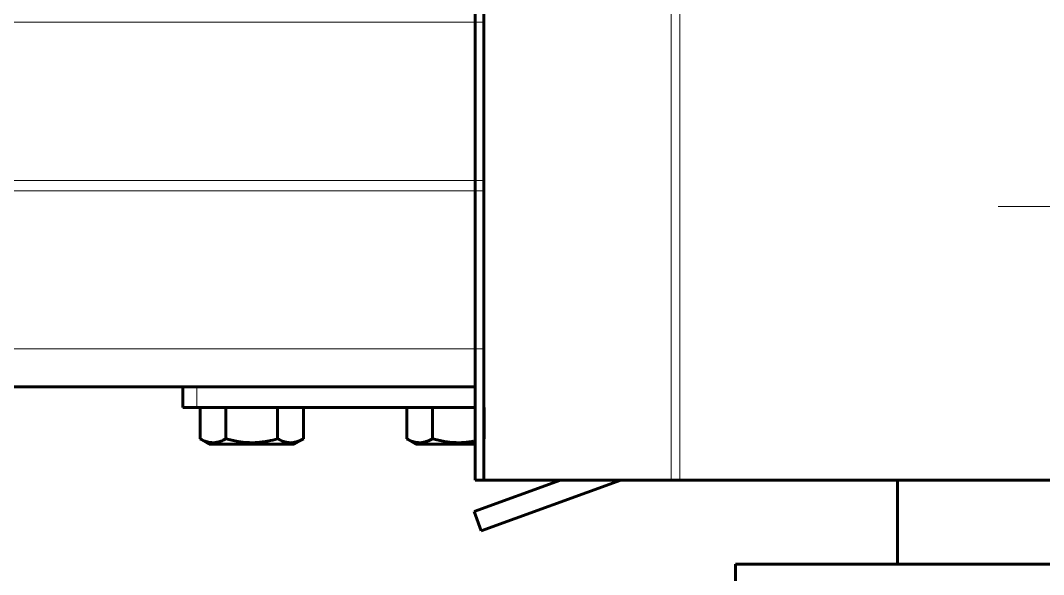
# Model space of a CAD drawing. Header units: millimetres. Extents: x 0 to 594, y 0 to 420.
# Drawn here: x 467.28 to 482.14, y 297.17 to 305.22 of the extents above; entities that cross this region are included whole.
import ezdxf

# ---------------------------------------------------------------- set-up
doc = ezdxf.new("R2010")
doc.units = ezdxf.units.MM
for name, pattern in [('K5LT_AXLED', [19.5, 15, -1.5, 1.5, -1.5]), ('K5LT_BASIC', [0]), ('K5LT_THIN', [0])]:
    doc.linetypes.add(name, pattern=pattern)
doc.layers.add('Системный слой', color=7, linetype='Continuous')

# ---------------------------------------------------------------- blocks, each defined once
blk = doc.blocks.new('U445')
at = {"layer": 'Системный слой', "color": 5, "linetype": 'K5LT_BASIC', "lineweight": 60, "true_color": 0x0000ff}
for p, q in [((478.161, 308.021), (477.661, 308.021)), ((477.661, 308.021), (477.661, 307.721)), ((478.161, 308.021), (482.561, 308.021)), ((477.661, 307.721), (478.161, 307.721)), ((478.161, 307.721), (482.561, 307.721)), ((482.861, 307.421), (482.861, 297.621)), ((483.161, 307.421), (483.161, 297.621)), ((477.661, 297.321), (477.661, 297.021)), ((478.161, 297.321), (477.661, 297.321)), ((482.561, 297.321), (478.161, 297.321)), ((477.661, 297.021), (478.161, 297.021)), ((482.561, 297.021), (478.161, 297.021))]:
    blk.add_line(p, q, dxfattribs=at)
at = {"layer": 'Системный слой', "color": 30, "linetype": 'K5LT_AXLED', "lineweight": 18, "true_color": 0xff8000}
blk.add_line((483.593, 302.521), (481.479, 302.521), dxfattribs=at)
at = {"layer": 'Системный слой', "color": 5, "linetype": 'K5LT_BASIC', "lineweight": 60, "true_color": 0x0000ff}
for centre, radius, start, end in [((482.561, 307.421), 0.6, 0, 90), ((482.561, 307.421), 0.3, 0, 90), ((482.561, 297.621), 0.3, 270, 0), ((482.561, 297.621), 0.6, 270, 0)]:
    blk.add_arc(centre, radius, start, end, dxfattribs=at)

msp = doc.modelspace()

# ---------------------------------------------------------------- linework, layer by layer
at = {"layer": 'Системный слой', "color": 5, "linetype": 'K5LT_BASIC', "lineweight": 60, "true_color": 0x0000ff}
for p, q in [((473.88422, 298.54473), (473.88422, 306.54473)), ((474.011, 298.54473), (474.011, 306.54473)), ((473.88422, 299.89791), (76.36556, 299.89791)), ((469.83971, 299.89791), (469.63971, 299.89791)), ((469.63971, 299.59791), (469.63971, 299.89791)), ((473.88422, 299.89791), (469.83971, 299.89791)), ((469.63971, 299.59791), (469.83971, 299.59791)), ((473.88422, 299.59791), (469.83971, 299.59791)), ((469.88915, 299.59791), (469.88915, 299.14473)), ((470.26443, 299.59791), (470.26443, 299.14473)), ((471.01499, 299.59791), (471.01499, 299.14473)), ((471.39027, 299.59791), (471.39027, 299.14473)), ((472.88915, 299.59791), (472.88915, 299.14473)), ((473.26443, 299.59791), (473.26443, 299.14473)), ((474.01499, 299.59791), (474.011, 299.59791)), ((474.01499, 299.59791), (474.01499, 299.14473)), ((469.88915, 299.14473), (470.02221, 299.06791)), ((471.25721, 299.06791), (470.02221, 299.06791)), ((471.39027, 299.14473), (471.25721, 299.06791)), ((472.88915, 299.14473), (473.02221, 299.06791)), ((473.88422, 299.06791), (473.02221, 299.06791)), ((474.011, 299.14473), (474.01499, 299.14473)), ((473.86662, 298.08851), (475.12006, 298.54473)), ((474.011, 298.54473), (473.88422, 298.54473)), ((473.96923, 297.8066), (475.9972, 298.54473)), ((476.72992, 298.54473), (474.011, 298.54473)), ((476.85671, 298.54473), (476.72992, 298.54473)), ((482.25671, 298.54473), (476.85671, 298.54473)), ((480.01471, 298.54473), (480.01471, 297.32073)), ((473.96923, 297.8066), (473.86662, 298.08851))]:
    msp.add_line(p, q, dxfattribs=at)
at = {"layer": 'Системный слой', "color": 7, "linetype": 'K5LT_THIN', "lineweight": 18}
for p, q in [((476.72992, 306.54473), (476.72992, 298.54473)), ((476.85671, 306.54473), (476.85671, 298.54473)), ((474.011, 305.19791), (78.01145, 305.19791)), ((474.011, 302.89791), (77.5894, 302.89791)), ((474.011, 302.74921), (77.5477, 302.74921)), ((474.011, 300.44921), (76.6554, 300.44921)), ((469.83971, 299.59791), (469.83971, 299.89791))]:
    msp.add_line(p, q, dxfattribs=at)
at = {"layer": 'Системный слой', "color": 5, "linetype": 'K5LT_BASIC', "lineweight": 60, "true_color": 0x0000ff}
for points, knots in [([(470.26443, 299.14473), (470.23934, 299.13024), (470.20455, 299.11313), (470.16028, 299.09844), (470.13318, 299.09188), (470.10731, 299.08795), (470.08153, 299.08631), (470.05788, 299.08699), (470.0348, 299.08953), (470.00865, 299.09433), (469.96771, 299.10593), (469.92642, 299.12403), (469.8974, 299.13996), (469.88915, 299.14473)], [0, 0, 0, 0, 2.88213128, 3.9428507, 4.94657866, 5.89006726, 6.80143627, 7.78625393, 8.49508156, 9.34771189, 10.68068643, 13.05168021, 14, 14, 14, 14]), ([(471.01499, 299.14473), (470.96863, 299.13134), (470.90466, 299.11541), (470.82246, 299.10086), (470.76974, 299.09371), (470.71799, 299.089), (470.66637, 299.08661), (470.61367, 299.08653), (470.56187, 299.08896), (470.50343, 299.09433), (470.40452, 299.10834), (470.32219, 299.12805), (470.26443, 299.14473)], [0, 0, 0, 0, 2.47192022, 3.36973599, 4.27251633, 5.19432452, 6.02800942, 6.91440769, 7.88813723, 8.6798803, 9.91767118, 13, 13, 13, 13]), ([(471.39027, 299.14473), (471.36517, 299.13024), (471.33038, 299.11313), (471.28612, 299.09844), (471.25902, 299.09188), (471.23315, 299.08795), (471.20737, 299.08631), (471.18372, 299.08699), (471.16064, 299.08953), (471.13449, 299.09433), (471.09355, 299.10593), (471.05225, 299.12403), (471.02324, 299.13996), (471.01499, 299.14473)], [0, 0, 0, 0, 2.88205652, 3.94273339, 4.94642276, 5.88989111, 6.801258, 7.78608067, 8.49491702, 9.3475634, 10.68056896, 13.05163955, 14, 14, 14, 14]), ([(473.26443, 299.14473), (473.23934, 299.13024), (473.20455, 299.11313), (473.16028, 299.09844), (473.13318, 299.09188), (473.10731, 299.08795), (473.08153, 299.08631), (473.05788, 299.08699), (473.0348, 299.08953), (473.00865, 299.09433), (472.96771, 299.10593), (472.92642, 299.12403), (472.8974, 299.13996), (472.88915, 299.14473)], [0, 0, 0, 0, 2.88213128, 3.9428507, 4.94657866, 5.89006726, 6.80143627, 7.78625393, 8.49508156, 9.34771189, 10.68068643, 13.05168021, 14, 14, 14, 14]), ([(473.88422, 299.11234), (473.88092, 299.11167), (473.86042, 299.10758), (473.82246, 299.10086), (473.76974, 299.09371), (473.71799, 299.089), (473.66637, 299.08661), (473.61367, 299.08653), (473.56187, 299.08896), (473.50343, 299.09433), (473.40452, 299.10834), (473.32219, 299.12805), (473.26443, 299.14473)], [2.29961542, 2.29961542, 2.29961542, 2.29961542, 2.47192022, 3.36973599, 4.27251633, 5.19432452, 6.02800942, 6.91440769, 7.88813723, 8.6798803, 9.91767118, 13, 13, 13, 13])]:
    msp.add_open_spline(points, degree=3, knots=knots, dxfattribs=at)
msp.add_open_spline([(474.01499, 299.14473), (474.01366, 299.14434), (474.01233, 299.14396), (474.011, 299.14358)], degree=3, dxfattribs=at)

# ---------------------------------------------------------------- block references
at = {"layer": 'Системный слой'}
msp.add_blockref('U445', (0, 0), dxfattribs=at)

doc.saveas('drawing.dxf')
